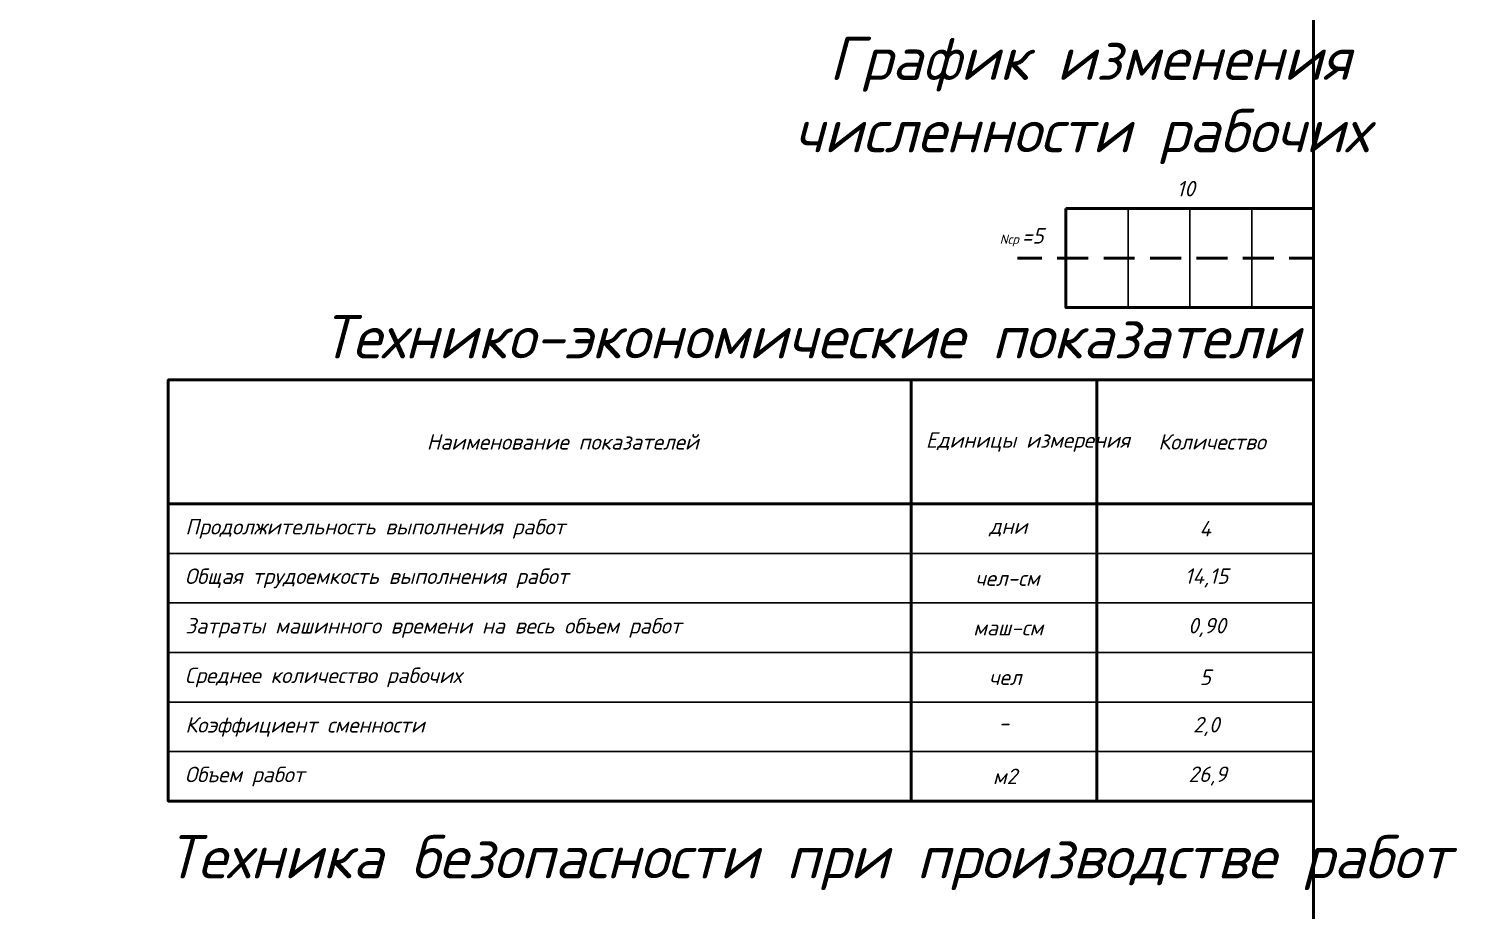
# Model space of a CAD drawing. Header units: millimetres. Extents: x 2279 to 5236, y 896 to 2828.
# Drawn here: x 4997.8 to 5228.6, y 1660.9 to 1803.3 of the extents above; entities that cross this region are included whole.
import ezdxf

# ---------------------------------------------------------------- set-up
doc = ezdxf.new("R2010")
doc.units = ezdxf.units.MM
for name, color, linetype in [('PDF _!!ОСНОВНАЯ', 7, 'Continuous'), ('PDF _!!ТОНКАЯ', 7, 'Continuous'), ('PDF _Текст', 7, 'Continuous')]:
    doc.layers.add(name, color=color, linetype=linetype)
doc.styles.add('PDF ISOCPEUR Italic', font='isocpeui.ttf')

msp = doc.modelspace()

# ---------------------------------------------------------------- linework, layer by layer
at = {"layer": 'PDF _!!ОСНОВНАЯ', "lineweight": 50}
for points in [[(4389.37, 1395.39), (5205.37, 1395.39), (5205.37, 1979.36), (4389.37, 1979.36)], [(5165.37, 1774.29), (5205.37, 1774.29), (5205.37, 1758.29), (5165.37, 1758.29)]]:
    msp.add_lwpolyline(points, close=True, dxfattribs=at)
at = {"layer": 'PDF _!!ТОНКАЯ', "lineweight": 25}
for points in [[(5165.37, 1774.29), (5165.37, 1758.29)], [(5175.4, 1774.29), (5175.4, 1758.29)], [(5185.39, 1774.29), (5185.39, 1758.29)], [(5195.38, 1774.29), (5195.38, 1758.29)], [(5205.37, 1764.68), (5205.37, 1748.68)], [(5020.37, 1718.58), (5205.37, 1718.58)], [(5020.37, 1710.58), (5205.37, 1710.58)], [(5020.37, 1702.57), (5205.37, 1702.57)], [(5020.37, 1694.57), (5205.37, 1694.57)], [(5020.37, 1686.57), (5205.37, 1686.57)]]:
    msp.add_lwpolyline(points, dxfattribs=at)
at = {"layer": 'PDF _!!ТОНКАЯ', "lineweight": 50}
for points in [[(5161.47, 1766.29), (5157.53, 1766.29)], [(5168.96, 1766.29), (5163.97, 1766.29)], [(5176.46, 1766.29), (5171.46, 1766.29)], [(5183.95, 1766.29), (5178.96, 1766.29)], [(5191.44, 1766.29), (5186.45, 1766.29)], [(5198.94, 1766.29), (5193.94, 1766.29)], [(5205.37, 1766.29), (5201.44, 1766.29)], [(5140.39, 1746.6), (5140.39, 1678.57)], [(5170.36, 1746.6), (5170.36, 1678.57)], [(5020.37, 1726.58), (5205.37, 1726.58)]]:
    msp.add_lwpolyline(points, dxfattribs=at)
msp.add_lwpolyline([(5205.37, 1678.57), (5020.37, 1678.57), (5020.37, 1746.6), (5205.37, 1746.6)], close=True, dxfattribs=at)

# ---------------------------------------------------------------- texts
at = {"layer": 'PDF _Текст', "attachment_point": 7, "style": 'PDF ISOCPEUR Italic'}
for s, insert, char_height in [('График изменения', (5127.1, 1793.15), 6.9997), ('численности рабочих', (5121.42, 1781.46), 6.9997), ('10', (5183.23, 1776.24), 2.5), ('=5', (5158.25, 1768.62), 2.5), ('Nср', (5154.66, 1768.17), 1.5), ('Технико-экономические показатели', (5045.14, 1750.07), 6.9997), ('Наименование показателей', (5062.11, 1735.34), 2.4999), ('Единицы измерения', (5142.72, 1734.97), 2.4999), ('Количество', (5180.27, 1735.34), 2.5), ('Продолжительность выполнения работ', (5023.12, 1720.96), 2.4999), ('дни', (5152.96, 1721.33), 2.5), ('4', (5186.91, 1721.33), 2.5), ('Общая трудоемкость выполнения работ', (5023.04, 1712.96), 2.4999), ('чел-см', (5150.68, 1713.33), 2.5), ('14,15', (5184.54, 1713.08), 2.5), ('Затраты машинного времени на весь объем работ', (5023.12, 1704.96), 2.4999), ('0,90', (5185.09, 1705.08), 2.5), ('маш-см', (5150.38, 1705.33), 2.5), ('Среднее количество рабочих', (5023.04, 1696.96), 2.4999), ('чел', (5152.92, 1697.33), 2.5), ('5', (5186.96, 1697.33), 2.5), ('Коэффициент сменности', (5023.12, 1688.96), 2.4999), ('2,0', (5185.9, 1689.08), 2.5), ('-', (5154.49, 1689.95), 2.5), ('Объем работ', (5023.04, 1680.95), 2.4999), ('м2', (5153.56, 1681.32), 2.5), ('26,9', (5185.14, 1681.08), 2.5), ('Техника безопасности при производстве работ', (5020.16, 1664.19), 6.9997)]:
    msp.add_mtext(s, dxfattribs=dict(at, insert=insert, char_height=char_height))

doc.saveas('drawing.dxf')
